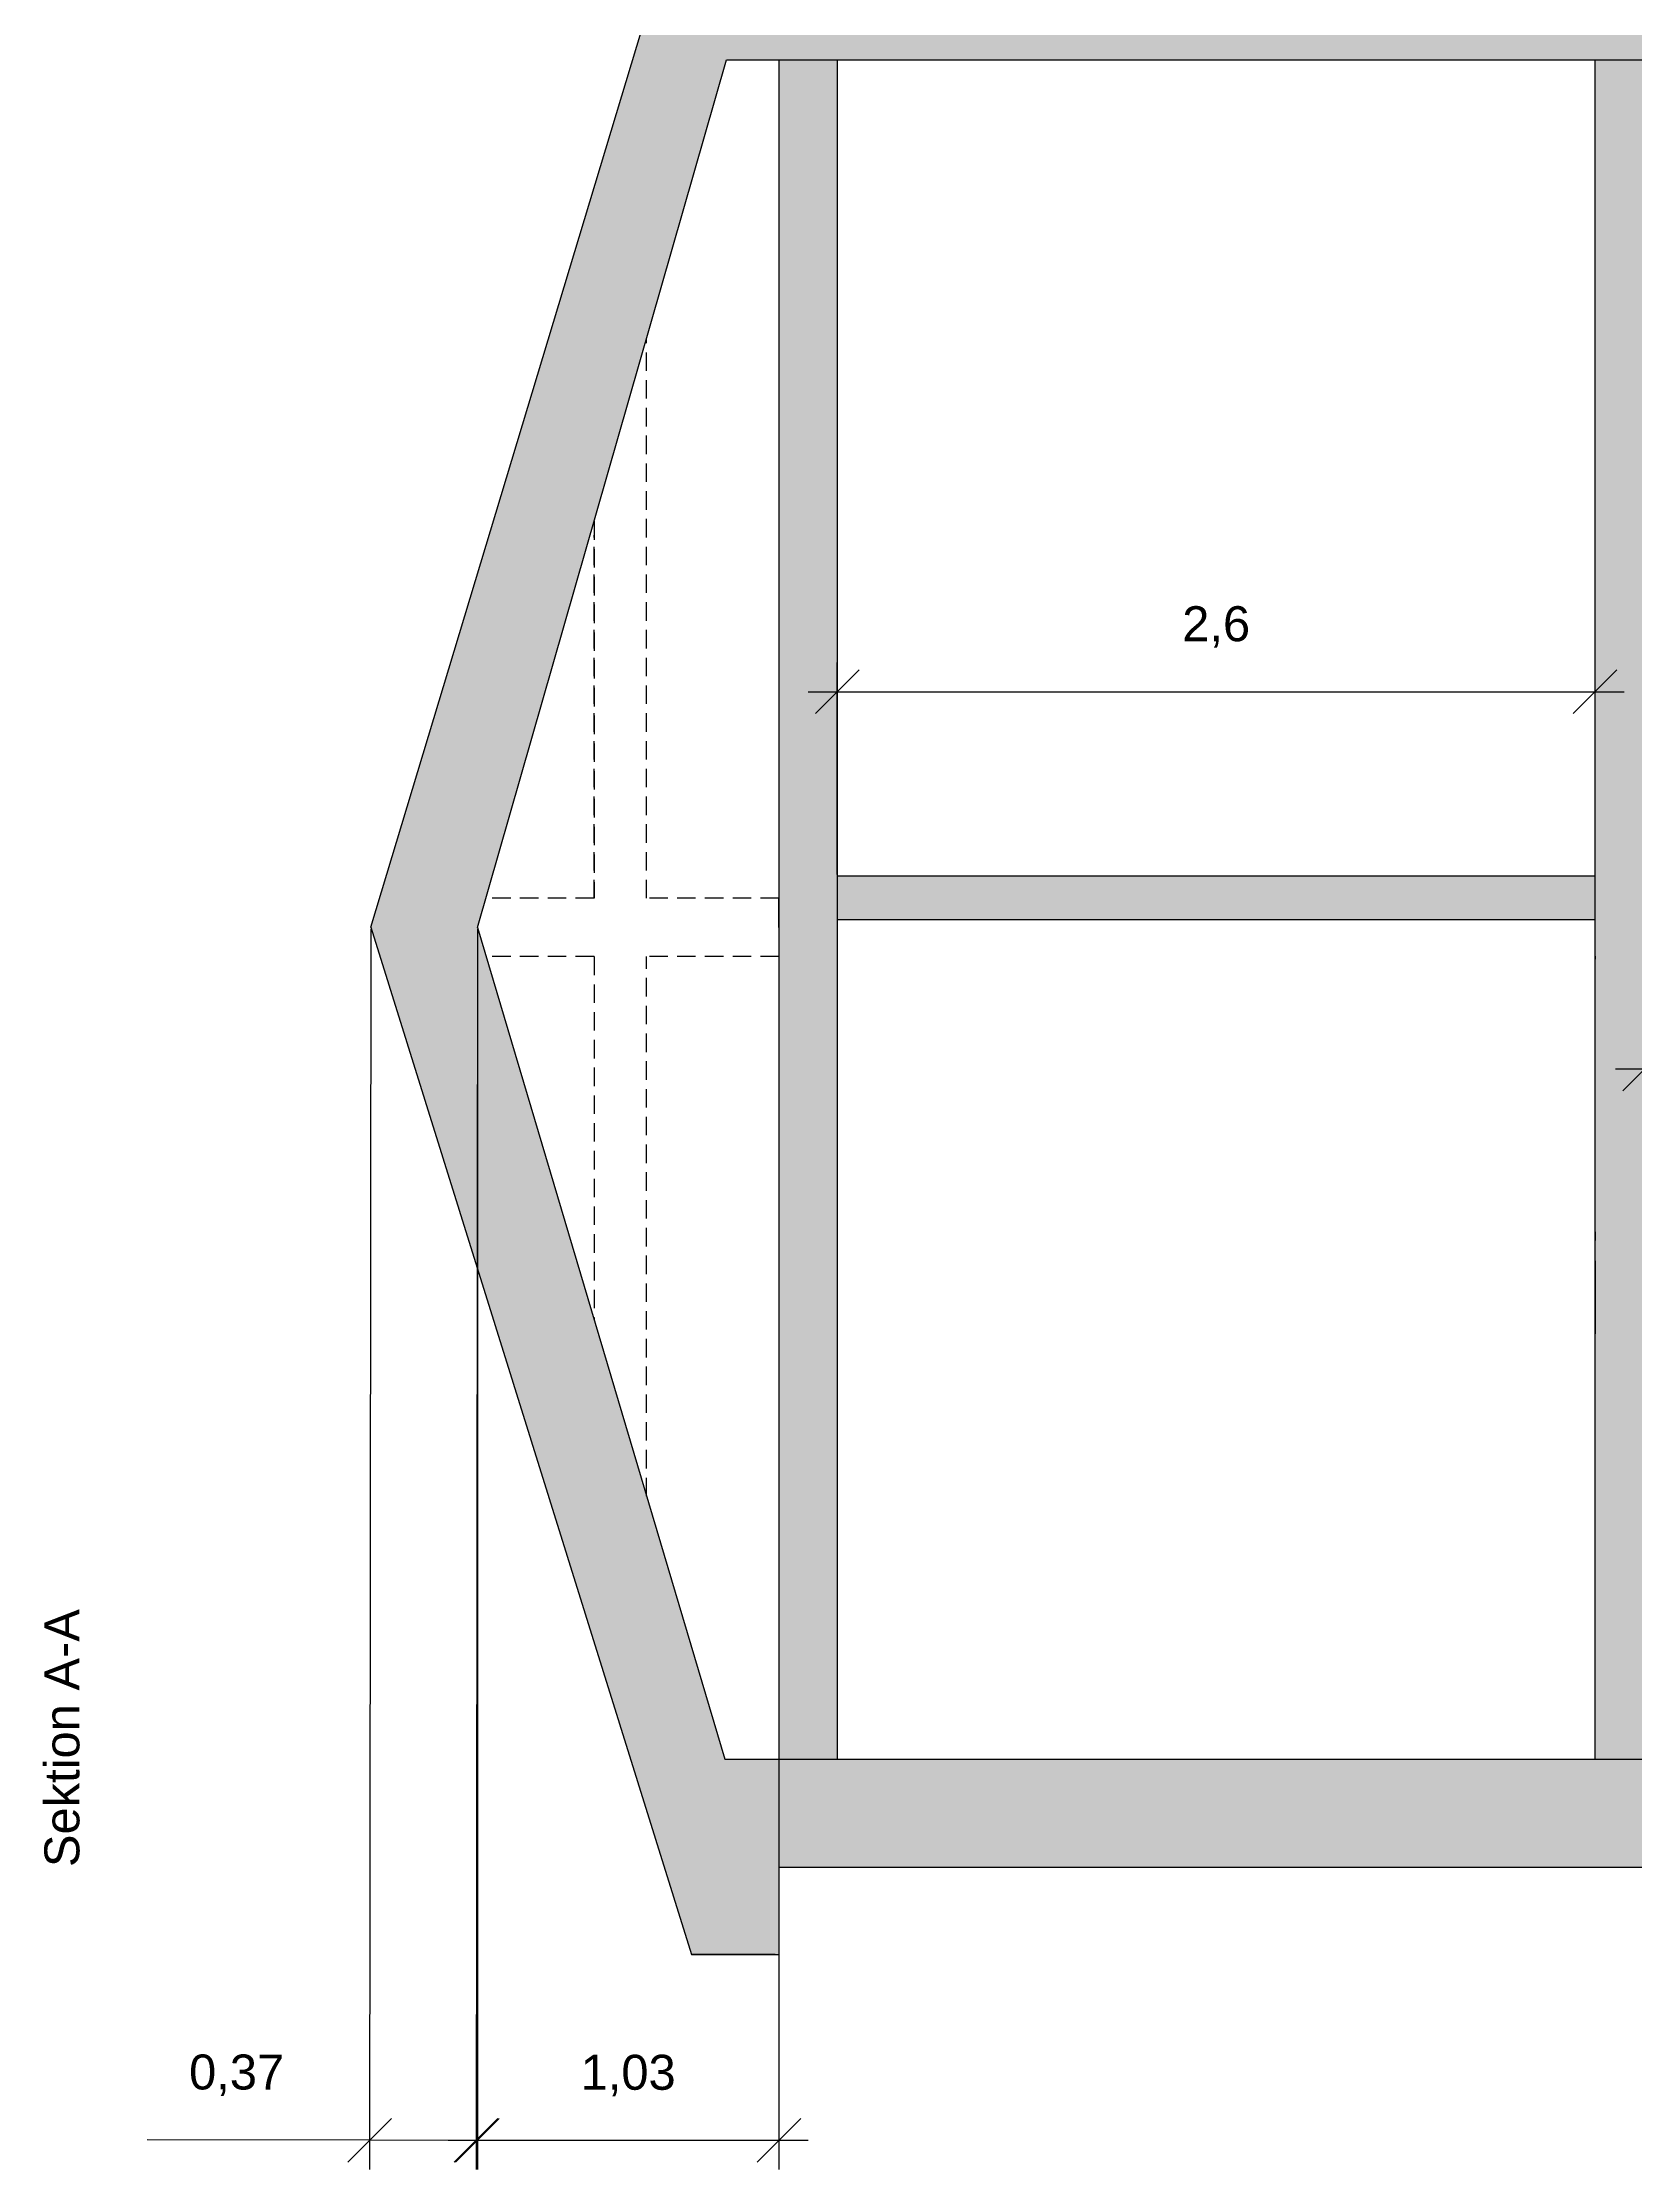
# Model space of a CAD drawing. Header units: millimetres. Extents: x -6247 to 53319, y -9113 to 41204.
# Drawn here: x 41491 to 46953, y 15536 to 22834 of the extents above; entities that cross this region are included whole.
import ezdxf

# ---------------------------------------------------------------- set-up
doc = ezdxf.new("R2010")
doc.units = ezdxf.units.MM
doc.linetypes.add('HIDDEN', pattern=[9.525, 6.35, -3.175])
doc.styles.get("Standard").update_dxf_attribs({"font": 'Arial.ttf', "height": 120})
doc.dimstyles.new('ISO-25', dxfattribs={"dimscale": 10, "dimtxt": 2.5, "dimasz": 15, "dimexe": 10, "dimexo": 0.625, "dimgap": 15, "dimtad": 1, "dimlfac": 0.001, "dimtxsty": 'Standard', "dimblk": 'OBLIQUE', "dimblk1": 'OBLIQUE', "dimblk2": 'OBLIQUE', "dimcen": 20, "dimdle": 10, "dimadec": 0, "dimazin": 0, "dimtfac": 1, "dimtmove": 0, "dimatfit": 3, "dimldrblk": 'OPEN90', "dimfxl": 1, "dimarcsym": 0})

# ---------------------------------------------------------------- blocks, each defined once
blk = doc.blocks.new('_Oblique')
at = {"color": 0, "linetype": 'ByBlock', "lineweight": -2}
blk.add_line((-0.5, -0.5), (0.5, 0.5), dxfattribs=at)
blk = doc.blocks.new('*D127')
at = {"color": 0, "lineweight": -2, "transparency": 16777216}
for p, q in [((46987.9, 19667.7), (46987.9, 19212.6)), ((49027.9, 19667.7), (49027.9, 19212.6)), ((46887.9, 19312.6), (49127.9, 19312.6))]:
    blk.add_line(p, q, dxfattribs=at)
at = {"layer": 'Defpoints', "color": 0, "transparency": 16777216}
for p in [(46987.9, 19673.9), (49027.9, 19673.9), (49027.9, 19312.6)]:
    blk.add_point(p, dxfattribs=at)
at = {"color": 0, "lineweight": -2, "transparency": 16777216, "xscale": 150, "yscale": 150, "zscale": 150, "rotation": 180}
blk.add_blockref('_Oblique', (46987.9, 19312.6), dxfattribs=at)
at = {"color": 0, "lineweight": -2, "transparency": 16777216, "xscale": 150, "yscale": 150, "zscale": 150}
blk.add_blockref('_Oblique', (49027.9, 19312.6), dxfattribs=at)
at = {"color": 0, "transparency": 16777216, "insert": (47966.9, 19534.9), "char_height": 120, "attachment_point": 5}
blk.add_mtext('2,04', dxfattribs=at)
blk = doc.blocks.new('_Open90')
at = {"color": 0, "linetype": 'ByBlock', "lineweight": -2}
for p, q in [((-0.5, 0.5), (0, 0)), ((0, 0), (-1, 0)), ((0, 0), (-0.5, -0.5))]:
    blk.add_line(p, q, dxfattribs=at)
blk = doc.blocks.new('*D128')
at = {"color": 0, "lineweight": -2, "transparency": 16777216}
for p, q in [((44217.9, 19980.2), (44217.9, 20706.7)), ((46817.9, 19980.2), (46817.9, 20706.7)), ((44117.9, 20606.7), (46917.9, 20606.7))]:
    blk.add_line(p, q, dxfattribs=at)
at = {"layer": 'Defpoints', "color": 0, "transparency": 16777216}
for p in [(46817.9, 20606.7), (44217.9, 19973.9), (46817.9, 19973.9)]:
    blk.add_point(p, dxfattribs=at)
at = {"color": 0, "lineweight": -2, "transparency": 16777216, "xscale": 150, "yscale": 150, "zscale": 150, "rotation": 180}
blk.add_blockref('_Oblique', (44217.9, 20606.7), dxfattribs=at)
at = {"color": 0, "lineweight": -2, "transparency": 16777216, "xscale": 150, "yscale": 150, "zscale": 150}
blk.add_blockref('_Oblique', (46817.9, 20606.7), dxfattribs=at)
at = {"color": 0, "transparency": 16777216, "insert": (45517.9, 20829), "char_height": 120, "attachment_point": 5}
blk.add_mtext('2,6', dxfattribs=at)
blk = doc.blocks.new('*D130')
at = {"color": 0, "lineweight": -2, "transparency": 16777216}
for p, q in [((42983.4, 19791.8), (42983.4, 15536.4)), ((44017.9, 19791.8), (44017.9, 15536.4)), ((42883.4, 15636.4), (44117.9, 15636.4))]:
    blk.add_line(p, q, dxfattribs=at)
at = {"layer": 'Defpoints', "color": 0, "transparency": 16777216}
for p in [(42983.4, 19798), (44017.9, 19798), (44017.9, 15636.4)]:
    blk.add_point(p, dxfattribs=at)
at = {"color": 0, "lineweight": -2, "transparency": 16777216, "xscale": 150, "yscale": 150, "zscale": 150, "rotation": 180}
blk.add_blockref('_Oblique', (42983.4, 15636.4), dxfattribs=at)
at = {"color": 0, "lineweight": -2, "transparency": 16777216, "xscale": 150, "yscale": 150, "zscale": 150}
blk.add_blockref('_Oblique', (44017.9, 15636.4), dxfattribs=at)
at = {"color": 0, "transparency": 16777216, "insert": (43500.6, 15858.7), "char_height": 120, "attachment_point": 5}
blk.add_mtext('1,03', dxfattribs=at)
blk = doc.blocks.new('*D142')
at = {"color": 0, "lineweight": -2, "transparency": 16777216}
for p, q in [((42618, 19792.2), (42613.3, 15536.8)), ((42983.4, 19791.8), (42978.7, 15536.4)), ((42613.4, 15636.8), (41850.7, 15637.7)), ((43078.8, 15636.3), (42613.4, 15636.8))]:
    blk.add_line(p, q, dxfattribs=at)
at = {"layer": 'Defpoints', "color": 0, "transparency": 16777216}
for p in [(42618, 19798.4), (42983.4, 19798), (42613.4, 15636.8)]:
    blk.add_point(p, dxfattribs=at)
at = {"color": 0, "lineweight": -2, "transparency": 16777216, "xscale": 150, "yscale": 150, "zscale": 150}
for p, rotation in [((42613.4, 15636.8), 179.9367154798155), ((42978.8, 15636.4), 359.9367154798155)]:
    blk.add_blockref('_Oblique', p, dxfattribs=dict(at, rotation=rotation))
at = {"color": 0, "transparency": 16777216, "insert": (42157.3, 15859.6), "char_height": 120, "attachment_point": 5, "rotation": 359.93672}
blk.add_mtext('0,37', dxfattribs=at)

msp = doc.modelspace()

# ---------------------------------------------------------------- hatches: boundary and pattern name
h = msp.add_hatch(color=256)
h.dxf.hatch_style = 1
h.paths.add_polyline_path([(44217.876, 27143.923), (47617.876, 27143.923), (47617.876, 27513.923), (46987.876, 27513.923), (46817.876, 27513.923), (44017.876, 27513.923), (44017.876, 27813.923), (43717.876, 27813.923), (43566.626, 22942.622), (42617.972, 19798.419), (43717.876, 16273.923), (44017.876, 16273.923), (44017.876, 16573.923), (44667.876, 16573.923), (46817.876, 16573.923), (47617.876, 16573.923), (47617.876, 16943.923), (44667.876, 16943.923), (43831.696, 16943.923), (42983.412, 19798.016), (43837.857, 22774.759), (46987.876, 22774.759), (46987.876, 23143.923), (44217.876, 23143.923)])
h.paths.add_polyline_path([(48487.876, 27513.923), (47617.876, 27513.923), (47617.876, 27143.923), (48487.876, 27143.923)])
h.paths.add_polyline_path([(48787.876, 27663.923), (48487.876, 27663.923), (48487.876, 27513.923), (48487.876, 27143.923), (48487.876, 26993.923), (48787.876, 26993.923)])
h.paths.add_polyline_path([(47617.876, 26593.17), (46987.876, 26593.17), (46987.876, 27143.923), (46817.876, 27143.923), (46817.876, 26193.923), (46817.876, 25893.923), (46987.876, 25893.923), (46987.876, 25643.923), (47157.876, 25643.923), (47157.876, 25393.923), (47327.876, 25393.923), (47327.876, 25143.923), (47497.876, 25143.923), (47497.876, 24893.923), (47617.876, 24893.923), (47617.876, 25351.133), (47054.249, 26193.923), (46987.876, 26293.17), (47617.876, 26293.17)], flags=17)
h.paths.add_polyline_path([(49027.876, 26593.17), (47617.876, 26593.17), (47617.876, 26293.17), (49027.876, 26293.17)])
h.paths.add_polyline_path([(49427.876, 26583.17), (49127.876, 26583.17), (49127.876, 25823.17), (49427.876, 26223.17)])
h.paths.add_polyline_path([(49127.876, 26583.17), (49027.876, 26583.17), (49027.876, 26293.17), (49027.876, 23153.923), (49127.876, 23153.923)])
h.paths.add_polyline_path([(49427.876, 23513.923), (49127.876, 23913.923), (49127.876, 23153.923), (49427.876, 23153.923)])
h.paths.add_polyline_path([(49427.876, 23133.923), (49127.876, 23133.923), (49127.876, 22373.923), (49427.876, 22773.923)], flags=17)
h.paths.add_polyline_path([(49427.876, 23173.923), (49427.876, 23153.923, 1)])
h.paths.add_polyline_path([(49427.876, 23133.923), (49427.876, 23113.923, 1)])
h.paths.add_polyline_path([(49427.876, 26583.17), (49427.876, 26563.17, 1)])
h.paths.add_polyline_path([(49127.876, 23133.923), (49027.876, 23133.923), (49027.876, 16583.923), (49127.876, 16583.923), (49427.876, 16583.923), (49427.876, 16943.923), (49127.876, 17343.923)])
h.paths.add_polyline_path([(49027.876, 21823.923), (47617.876, 21823.923), (47617.876, 21723.923), (49027.876, 21723.923)])
h.paths.add_polyline_path([(49027.876, 19823.923), (47617.876, 19823.923), (47617.876, 19673.923), (49027.876, 19673.923)])
h.paths.add_polyline_path([(47617.876, 19823.923), (46987.876, 19823.923), (46987.876, 19673.923), (47617.876, 19673.923)], flags=17)
h.paths.add_polyline_path([(47617.876, 21823.923), (46987.876, 21823.923), (46987.876, 21723.923), (47617.876, 21723.923)], flags=17)
h.paths.add_polyline_path([(46987.876, 22774.759), (46817.876, 22774.759), (46817.876, 16943.923), (46987.876, 16943.923)], flags=17)
h.paths.add_polyline_path([(47617.876, 25351.133), (47617.876, 24893.923), (47667.876, 24893.923), (47667.876, 24643.923), (47837.876, 24643.923), (47837.876, 24393.923), (48007.876, 24393.923), (48007.876, 24143.923), (48177.876, 24143.923), (48177.876, 23893.923), (48347.876, 23893.923), (48347.876, 23643.923), (48517.876, 23643.923), (48517.876, 23393.923), (48687.876, 23393.923), (48687.876, 23143.923), (49027.876, 23143.923), (49027.876, 23153.923), (49027.876, 23242.763)])
h.paths.add_polyline_path([(49027.876, 23143.923), (48857.876, 23143.923), (48857.876, 22893.923), (49027.876, 22893.923)])
h.paths.add_polyline_path([(49027.876, 16943.923), (47617.876, 16943.923), (47617.876, 16573.923), (49027.876, 16573.923), (49027.876, 16583.923)])
h.paths.add_polyline_path([(44217.876, 22774.759), (44017.876, 22774.759), (44017.876, 16943.923), (44217.876, 16943.923)], flags=17)
h.paths.add_polyline_path([(46817.876, 19973.923), (44217.876, 19973.923), (44217.876, 19823.923), (46817.876, 19823.923)], flags=17)

# ---------------------------------------------------------------- linework, layer by layer
for p, q in [((42617.972, 19798.419), (43566.626, 22942.622)), ((42983.412, 19798.016), (43837.857, 22774.759)), ((43837.857, 22774.759), (46987.876, 22774.759)), ((44017.876, 22774.759), (44017.876, 16943.923)), ((44017.876, 22774.759), (44217.876, 22774.759)), ((44217.876, 22774.759), (44217.876, 16943.923)), ((46817.876, 16943.923), (46817.876, 22774.759)), ((46817.876, 19973.923), (44217.876, 19973.923)), ((44017.876, 19798.016), (44017.876, 19898.016)), ((42617.972, 19798.419), (43717.876, 16273.923)), ((42983.412, 19798.016), (43831.696, 16943.923)), ((44017.876, 19798.016), (44017.876, 19698.016)), ((46817.876, 19823.923), (44217.876, 19823.923)), ((46817.876, 19633.923), (46817.876, 19753.923)), ((46817.876, 19699.397), (46817.876, 19689.397)), ((46817.876, 18653.923), (46817.876, 19633.923)), ((46817.876, 18653.923), (46817.876, 18753.923)), ((46817.876, 18753.923), (46817.876, 18723.923)), ((46817.876, 18653.923), (46817.876, 18403.923)), ((46817.876, 18604.854), (46817.876, 18614.854)), ((43831.696, 16943.923), (44667.876, 16943.923)), ((44667.876, 16943.923), (49027.876, 16943.923)), ((44017.876, 16573.923), (44017.876, 16273.923)), ((44017.876, 16573.923), (44667.876, 16573.923)), ((44667.876, 16573.923), (46817.876, 16573.923)), ((46817.876, 16573.923), (47617.876, 16573.923)), ((43717.876, 16273.923), (44017.876, 16273.923)), ((44004.603, 16273.923), (43717.876, 16273.923))]:
    msp.add_line(p, q)
at = {"linetype": 'HIDDEN', "ltscale": 10}
for p, q in [((43563.412, 19898.016), (43563.412, 21818.639)), ((43383.412, 21191.549), (43383.412, 19898.016)), ((43383.412, 19898.016), (43383.412, 21143.834)), ((43383.412, 19898.016), (43012.116, 19898.016)), ((44017.876, 19898.016), (43563.412, 19898.016)), ((43383.412, 19698.016), (43013.134, 19698.016)), ((43383.412, 19698.016), (43383.412, 18452.197)), ((43563.412, 17846.578), (43563.412, 19698.016)), ((44017.876, 19698.016), (43563.412, 19698.016))]:
    msp.add_line(p, q, dxfattribs=at)

# ---------------------------------------------------------------- texts
msp.add_text('Sektion A-A', height=120, rotation=90).set_placement((41617.876, 16573.923))

# ---------------------------------------------------------------- dimensions: what is measured, and where the dimension line sits
dim = msp.add_linear_dim(base=(46817.876, 20606.728), p1=(44217.876, 19973.923), p2=(46817.876, 19973.923), dimstyle='ISO-25')
dim.commit()
dim.dimension.update_dxf_attribs({"geometry": '*D128', "text_midpoint": (45517.876, 20829.006)})
dim = msp.add_aligned_dim(p1=(42983.412, 19798.016), p2=(42617.972, 19798.419), distance=4161.592, dimstyle='ISO-25')
dim.commit()
dim.dimension.update_dxf_attribs({"geometry": '*D142', "text_midpoint": (42157.277, 15859.612)})
for base, p1, p2, picture, middle in [((44017.876, 15636.409), (42983.412, 19798.016), (44017.876, 19798.016), '*D130', (43500.644, 15636.409)), ((49027.876, 19312.636), (46987.876, 19673.923), (49027.876, 19673.923), '*D127', (47966.948, 19312.636))]:
    dim = msp.add_linear_dim(base=base, p1=p1, p2=p2, dimstyle='ISO-25')
    dim.commit()
    dim.dimension.update_dxf_attribs({"geometry": picture, "text_midpoint": middle, "dimtype": 160})

doc.saveas('drawing.dxf')
